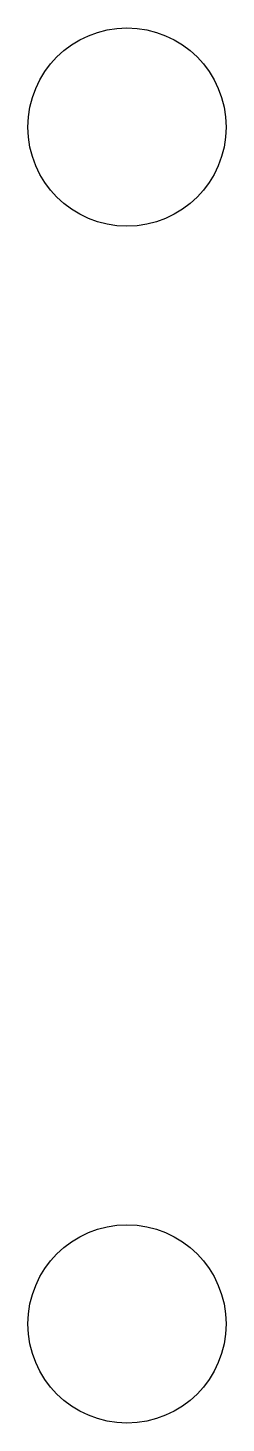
# Model space of a CAD drawing. Header units: inches. Extents: x 26.01 to 26.35, y 184.23 to 186.62.
import ezdxf

# ---------------------------------------------------------------- set-up
doc = ezdxf.new("R2010")
doc.units = ezdxf.units.IN
doc.header["$MEASUREMENT"] = 0
doc.layers.get('0').update_dxf_attribs({"color": 1})

msp = doc.modelspace()

# ---------------------------------------------------------------- linework, layer by layer
for centre in [(26.1752, 186.4538), (26.1752, 184.4021)]:
    msp.add_circle(centre, 0.17)

doc.saveas('drawing.dxf')
